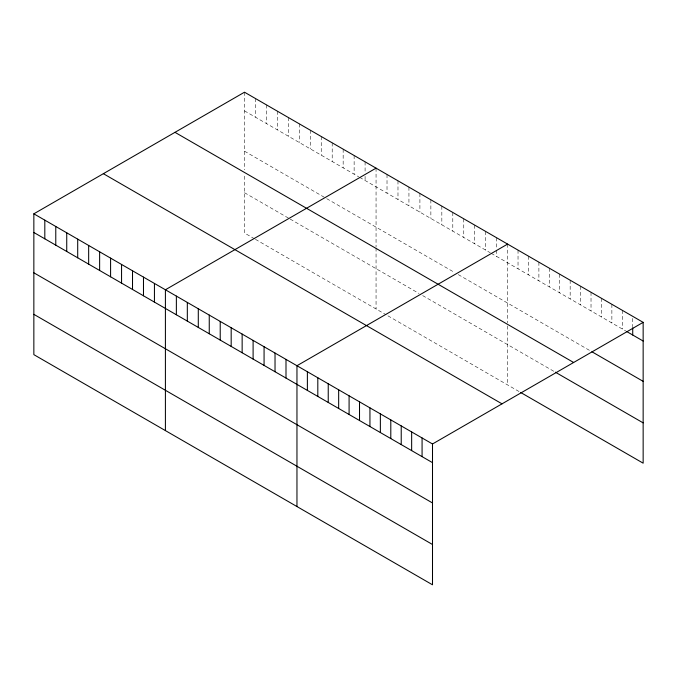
<?xml version="1.0" encoding="UTF-8"?>
<svg xmlns="http://www.w3.org/2000/svg" width="677" height="677" viewBox="0 0 677 677"><rect width="100%" height="100%" fill="white"/><g stroke="black" fill="none" stroke-linecap="round" stroke-linejoin="round"><path stroke-width="0.51" stroke-dasharray="3.38 2.54" d="M244.499 110.876L358.7 176.807M359.614 177.332L490.25 252.758M491.163 253.283L625.776 331.002M244.499 151.183L325.806 198.124M326.72 198.657L454.622 272.493M458.278 274.608L591.021 351.245M244.499 192.717L288.351 218.036M290.179 219.086L418.995 293.454M422.651 295.57L554.531 371.707M254.552 238.829L244.499 233.023L244.499 174.023M255.466 239.353L386.102 314.78M387.929 315.829L519.775 391.949M632.724 318.41L632.724 326.712M622.298 310.32L622.298 328.997M611.873 304.303L611.873 322.971M601.447 298.278L601.447 316.954M591.021 292.261L591.021 310.938M580.595 286.244L580.595 304.912M570.169 280.219L570.169 298.895M559.744 274.202L559.744 292.879M549.318 268.185L549.318 286.853M538.892 262.16L538.892 280.837M528.458 256.143L528.458 274.82M518.032 250.126L518.032 268.794M507.606 244.101L507.606 322.819M507.606 325.933L507.606 384.925M496.647 237.771L496.647 249.187M496.647 250.228L496.647 256.448M485.68 231.449L485.68 250.118M474.721 225.119L474.721 243.788M463.762 218.789L463.762 237.458M452.795 212.46L452.795 231.136M441.836 206.13L441.836 224.806M430.868 199.8L430.868 218.476M419.909 193.47L419.909 212.146M408.942 187.14L408.942 205.816M397.983 180.81L397.983 199.487M387.016 174.48L387.016 193.157M376.057 168.15L376.057 246.86M376.057 247.9L376.057 308.974M365.089 161.82L365.089 172.195M365.089 176.35L365.089 180.497M354.13 155.49L354.13 174.167M343.163 149.16L343.163 167.837M332.204 142.839L332.204 161.507M321.245 136.509L321.245 155.177M310.278 130.179L310.278 148.847M299.319 123.849L299.319 142.525M288.351 117.519L288.351 136.195M277.392 111.189L277.392 129.866M266.425 104.859L266.425 123.536M255.466 98.529L255.466 117.206M244.499 92.199L244.499 169.876"/><path stroke-width="1.02" d="M33.85 213.822L432.501 443.977L432.501 584.801L33.85 354.646L33.85 213.822L244.499 92.199L643.15 322.354L643.15 463.178L520.638 392.457M376.057 168.15L165.408 289.773L165.408 430.597M507.606 244.101L296.958 365.724L296.958 506.548M432.501 443.977L643.15 322.354M626.64 331.502L643.15 341.03M591.884 351.744L643.15 381.346M174.988 132.337L573.639 362.491M555.394 372.206L643.15 422.871M103.361 173.684L502.012 403.839M33.85 232.49L432.501 462.653M33.85 272.806L432.501 502.96M33.85 314.331L432.501 544.494M632.724 327.753L632.724 335.013M422.076 437.96L422.076 456.628M411.65 431.934L411.65 450.611M401.224 425.918L401.224 444.594M390.798 419.901L390.798 438.569M380.364 413.875L380.364 432.552M369.938 407.859L369.938 426.535M359.512 401.842L359.512 420.519M349.087 395.817L349.087 414.493M338.661 389.8L338.661 408.476M328.235 383.783L328.235 402.46M317.809 377.758L317.809 396.434M307.383 371.741L307.383 390.417M285.999 359.394L285.999 378.071M275.031 353.064L275.031 371.741M264.072 346.734L264.072 365.411M253.105 340.404L253.105 359.081M242.146 334.074L242.146 352.751M231.179 327.744L231.179 346.421M220.22 321.414L220.22 340.091M209.252 315.084L209.252 333.761M198.293 308.754L198.293 327.431M187.326 302.433L187.326 321.101M176.367 296.103L176.367 314.771M154.441 283.443L154.441 302.12M143.482 277.113L143.482 295.79M132.514 270.783L132.514 289.46M121.555 264.453L121.555 283.13M110.588 258.123L110.588 276.8M99.629 251.793L99.629 270.47M88.662 245.463L88.662 264.14M77.703 239.133L77.703 257.81M66.735 232.803L66.735 251.48M55.776 226.473L55.776 245.15M44.809 220.143L44.809 238.82"/></g></svg>
